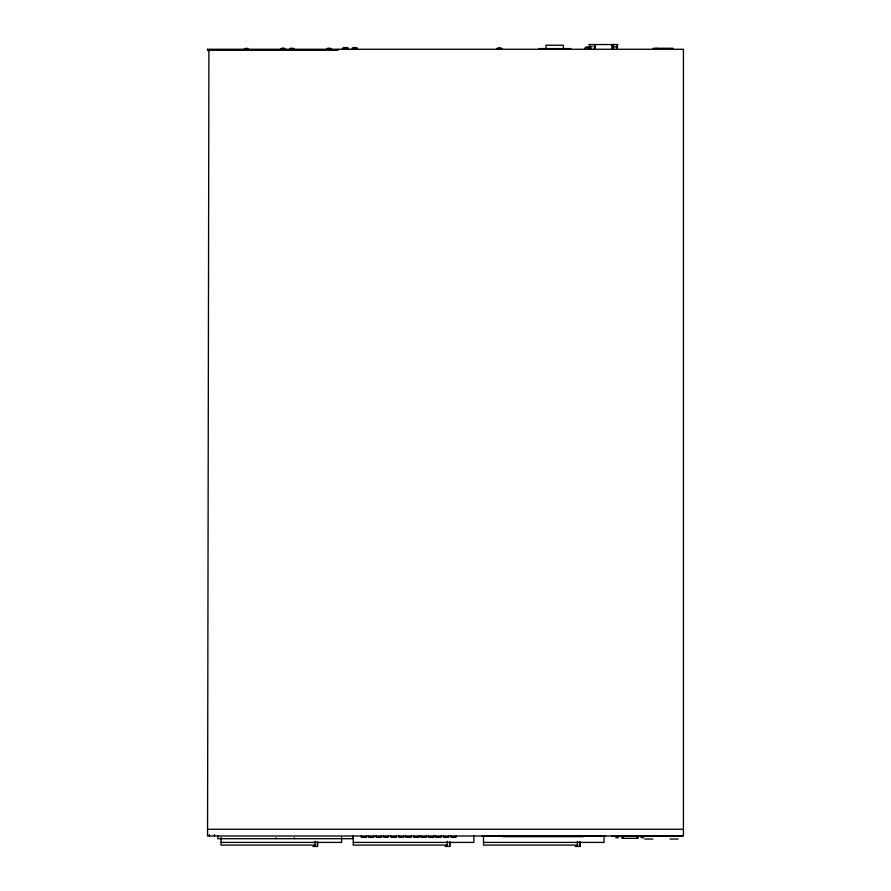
<?xml version="1.0" encoding="UTF-8"?>
<svg xmlns="http://www.w3.org/2000/svg" width="891" height="891" viewBox="0 0 891 891"><rect width="100%" height="100%" fill="white"/><g stroke="black" fill="none" stroke-linecap="round" stroke-linejoin="round"><path stroke-width="1.34" d="M207.57 829.254L208.906 50.887L207.67 50.286L207.57 49.272L683.43 49.272L683.43 835.992L207.57 835.992L207.57 829.254L683.43 829.254M588.773 44.55L618.031 44.55M591.056 46.577L592.281 46.577M586.245 46.911L589.719 46.911M613.565 46.911L616.416 46.911M616.895 46.911L617.574 46.911M343.636 47.591L347.189 47.591M353.159 47.591L356.534 47.591M497.746 47.925L501.121 47.925M247.898 48.381L246.562 48.972M280.721 48.972L282.558 48.381M290.332 48.381L290.332 48.972L290.21 48.381L291.669 48.381M538.977 48.593L570.775 48.593M244.346 48.972L247.965 48.972M282.124 48.972L282.124 48.381L282.035 48.972L284.775 48.972M290.154 48.972L292.582 48.972L292.493 48.381M330.906 48.972L328.423 48.972L328.423 48.381M207.57 49.272L207.57 50.286L338.045 50.286L338.045 49.272M682.473 836.326L611.638 835.992M503.059 836.671L583.148 836.671M615.703 837.685L618.399 837.685M640.963 837.685L643.67 837.685M644.683 839.032L652.78 839.032M670.021 839.032L678.118 839.032M221.046 842.407L341.621 842.407L341.621 837.34M353.281 842.407L473.856 842.407L473.856 835.992M483.501 842.407L604.065 842.407L604.065 835.992M315.013 845.102L221.046 845.102L221.046 837.34M447.249 845.102L353.281 845.102L353.281 835.992M577.457 845.102L483.501 845.102L483.501 835.992M312.941 846.45L317.608 846.45L317.608 841.861M445.177 846.45L449.844 846.45L449.844 841.861M575.386 846.45L580.052 846.45L580.052 841.861M207.57 50.286L208.906 50.887M672.839 49.272L672.839 48.259L653.27 48.259L653.27 49.272M656.311 48.259L656.311 49.272M638.179 835.992L638.179 838.353L621.94 838.353L621.94 835.992M636.931 835.992L636.931 838.353M623.143 835.992L623.143 838.353M617.14 44.55L617.14 49.272M613.487 44.55L613.487 49.272M613.309 44.55L613.253 49.272M613.108 44.55L613.186 49.272M613.019 49.272L612.908 44.55L612.796 49.272M612.518 44.55L612.663 49.272M612.373 44.55L612.373 49.272M612.24 44.55L612.206 49.272M605.546 835.992L482.098 835.992M595.366 44.55L595.277 49.272M594.33 44.55L594.33 49.272M590.666 49.272L590.666 47.591L585.298 47.591L585.298 49.272M590.555 47.591L590.555 49.272M589.664 44.55L589.664 48.092M587.926 47.591L587.926 49.272M585.398 47.591L585.398 49.272M579.896 841.861L579.896 846.45M577.457 841.304L577.457 846.45M568.413 48.593L568.413 49.272M565.373 48.593L565.373 49.272M563.691 48.593L563.691 49.272M563.357 49.272L563.357 45.229L546.049 45.229L546.049 49.272M544.713 48.593L544.713 49.272M541.338 48.593L541.338 49.272M502.067 49.272L502.067 48.593L496.81 48.593L496.81 49.272M499.439 48.593L499.439 49.272M456.036 835.992L456.036 837.34L450.991 837.34L450.991 835.992M449.688 841.861L449.688 846.45M448.541 835.992L448.541 837.34L443.495 837.34L443.495 835.992M447.249 841.304L447.249 846.45M441.09 835.992L441.09 837.34L435.632 837.34L435.632 835.992M433.828 835.992L433.828 837.34L428.415 837.34L428.415 835.992M426.366 835.992L426.366 837.34L420.775 837.34L420.775 835.992M418.97 835.992L418.97 837.34L413.691 837.34L413.691 835.992M411.252 835.992L411.252 837.34L405.706 837.34L405.706 835.992M403.656 835.992L403.656 837.34L398.834 837.34L398.834 835.992M396.372 835.992L396.372 837.34L390.937 837.34L390.937 835.992M388.186 835.992L388.186 837.34L383.765 837.34L383.765 835.992M381.593 835.992L381.593 837.34L376.169 837.34L376.169 835.992M373.63 835.992L373.63 837.34L368.562 837.34L368.562 835.992M366.502 835.992L366.502 837.34L361.256 837.34L361.256 835.992M357.48 49.272L357.48 48.259L352.223 48.259L352.223 49.272M354.852 48.259L354.852 49.272M353.07 835.992L353.07 838.687L217.816 838.687L217.816 835.992M348.504 49.272L348.504 48.259L342.434 48.259L342.434 49.272M348.147 48.259L348.147 49.272M346.989 48.259L346.989 49.272M343.948 48.259L343.948 49.272M330.761 48.972L330.761 48.381L329.336 48.972M330.583 48.381L330.583 48.972M329.603 48.381L329.603 48.972M329.514 48.381L329.514 48.972M328.69 48.972L328.69 48.381L327.175 48.972L327.442 48.381M328.601 48.381L328.512 48.972M327.353 48.381L327.353 48.972M317.452 841.861L317.452 846.45M315.013 841.304L315.013 846.45M294.297 837.685L294.297 838.687M293.707 48.381L293.896 48.972L293.83 48.381L292.371 48.972M291.669 48.972L291.58 48.381L291.546 48.972M284.719 48.972L284.719 48.381L282.948 48.381L282.948 48.972M284.285 48.381L284.285 48.972M283.037 48.381L283.037 48.972M282.469 48.381L282.558 48.972M280.865 48.381L280.865 48.972M276.087 837.685L276.087 838.687M247.809 48.381L247.809 48.972M246.651 48.381L246.651 48.972M245.738 48.972L245.738 48.381L244.401 48.972M245.649 48.381L245.649 48.972M214.453 834.644L214.453 835.992M209.396 834.644L209.396 835.992M546.495 49.272L546.495 48.593L546.383 49.272M283.472 48.972L283.472 48.381L283.383 48.972"/></g></svg>
